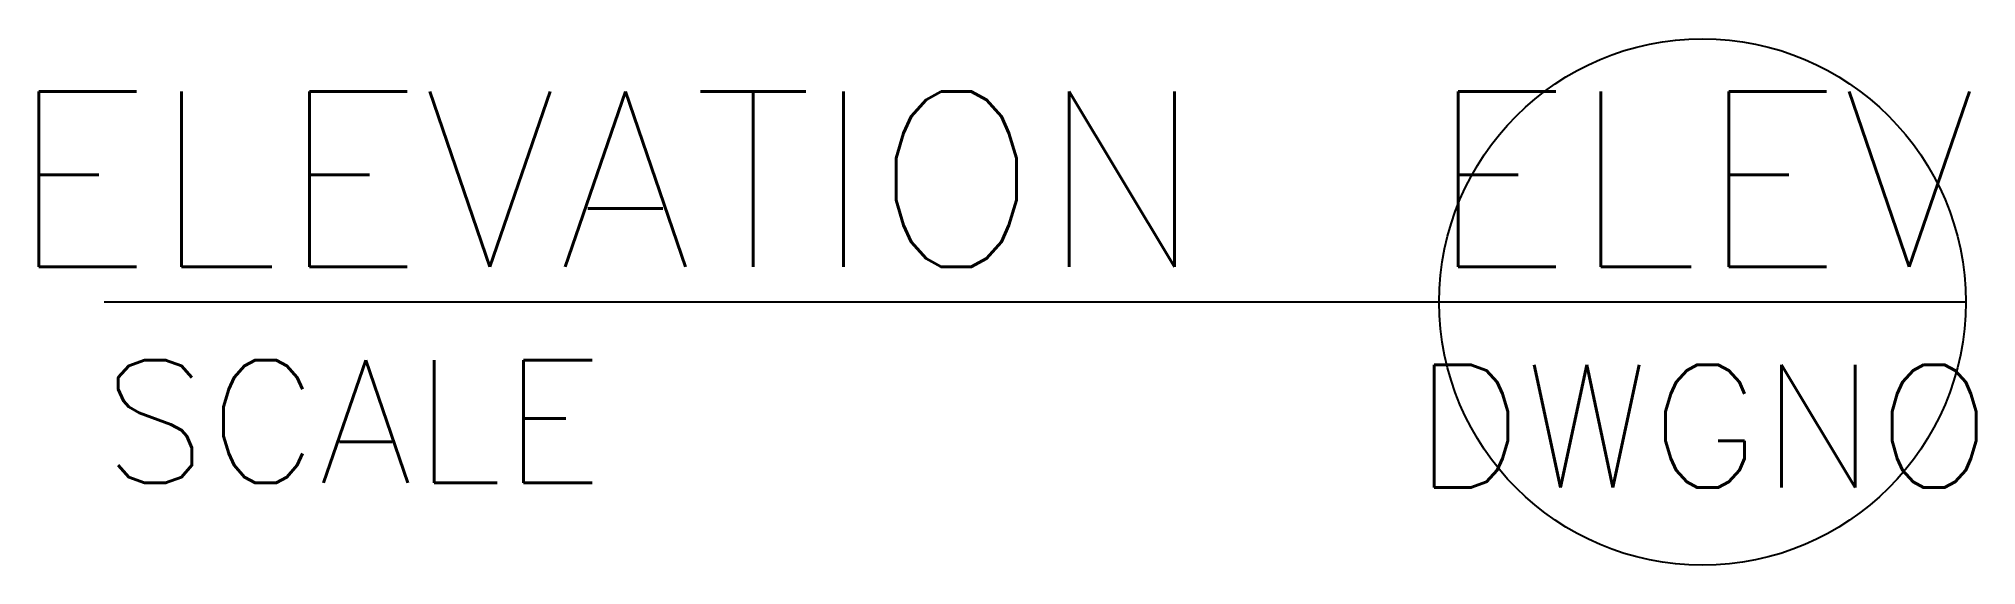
# Model space of a CAD drawing. Extents: x 337.9 to 393.2, y 326.6 to 341.6.
import ezdxf
from ezdxf.enums import TextEntityAlignment as Align

# ---------------------------------------------------------------- set-up
doc = ezdxf.new("R2010")
doc.units = 0
doc.header["$LTSCALE"] = 10
doc.layers.add('TEXT', color=7, linetype='CONTINUOUS')
doc.styles.get("Standard").update_dxf_attribs({"font": 'romans'})

msp = doc.modelspace()

# ---------------------------------------------------------------- linework, layer by layer
at = {"layer": 'TEXT', "color": 0, "linetype": 'CONTINUOUS'}
msp.add_line((392.85, 334.076), (339.812, 334.076), dxfattribs=at)
msp.add_circle((385.35, 334.076), 7.5, dxfattribs=at)

# ---------------------------------------------------------------- texts
msp.add_text('ELEVATION', height=5, dxfattribs=at).set_placement((371.159, 335.076), align=Align.RIGHT)
for tag, text, height, p in [('ELEV', 'A', 5, (385.35, 335.076)), ('DWGNO', '', 3.5, (385.35, 328.789))]:
    msp.add_attdef(tag, text=text, height=height, dxfattribs=at).set_placement(p, align=Align.CENTER)
msp.add_attdef('SCALE', (339.76, 328.923), '', height=3.5, dxfattribs=at)

doc.saveas('drawing.dxf')
